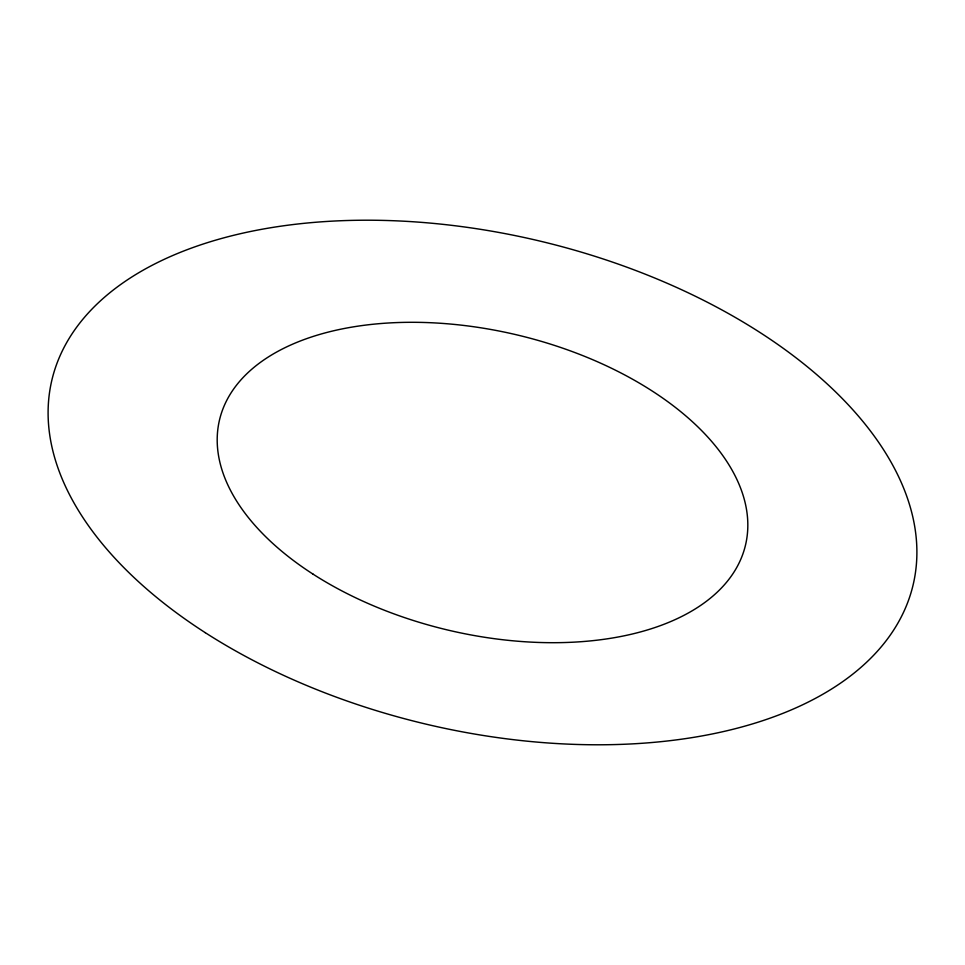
<?xml version="1.0" encoding="UTF-8"?>
<svg xmlns="http://www.w3.org/2000/svg" width="965" height="965" viewBox="0 0 965 965"><rect width="100%" height="100%" fill="white"/><g stroke="black" fill="none" stroke-linecap="round" stroke-linejoin="round"><path stroke-width="1.45" d="M313.155 574.211A270.357 151.577 13.4 0 0 744.063 550.4A270.357 151.577 13.4 0 0 390.282 322.889A270.357 151.577 13.4 0 0 313.155 574.211M205.243 632.654A442.621 248.15 13.4 0 0 910.731 593.668A442.621 248.15 13.4 0 0 331.526 221.178A442.621 248.15 13.4 0 0 205.243 632.654"/></g></svg>
